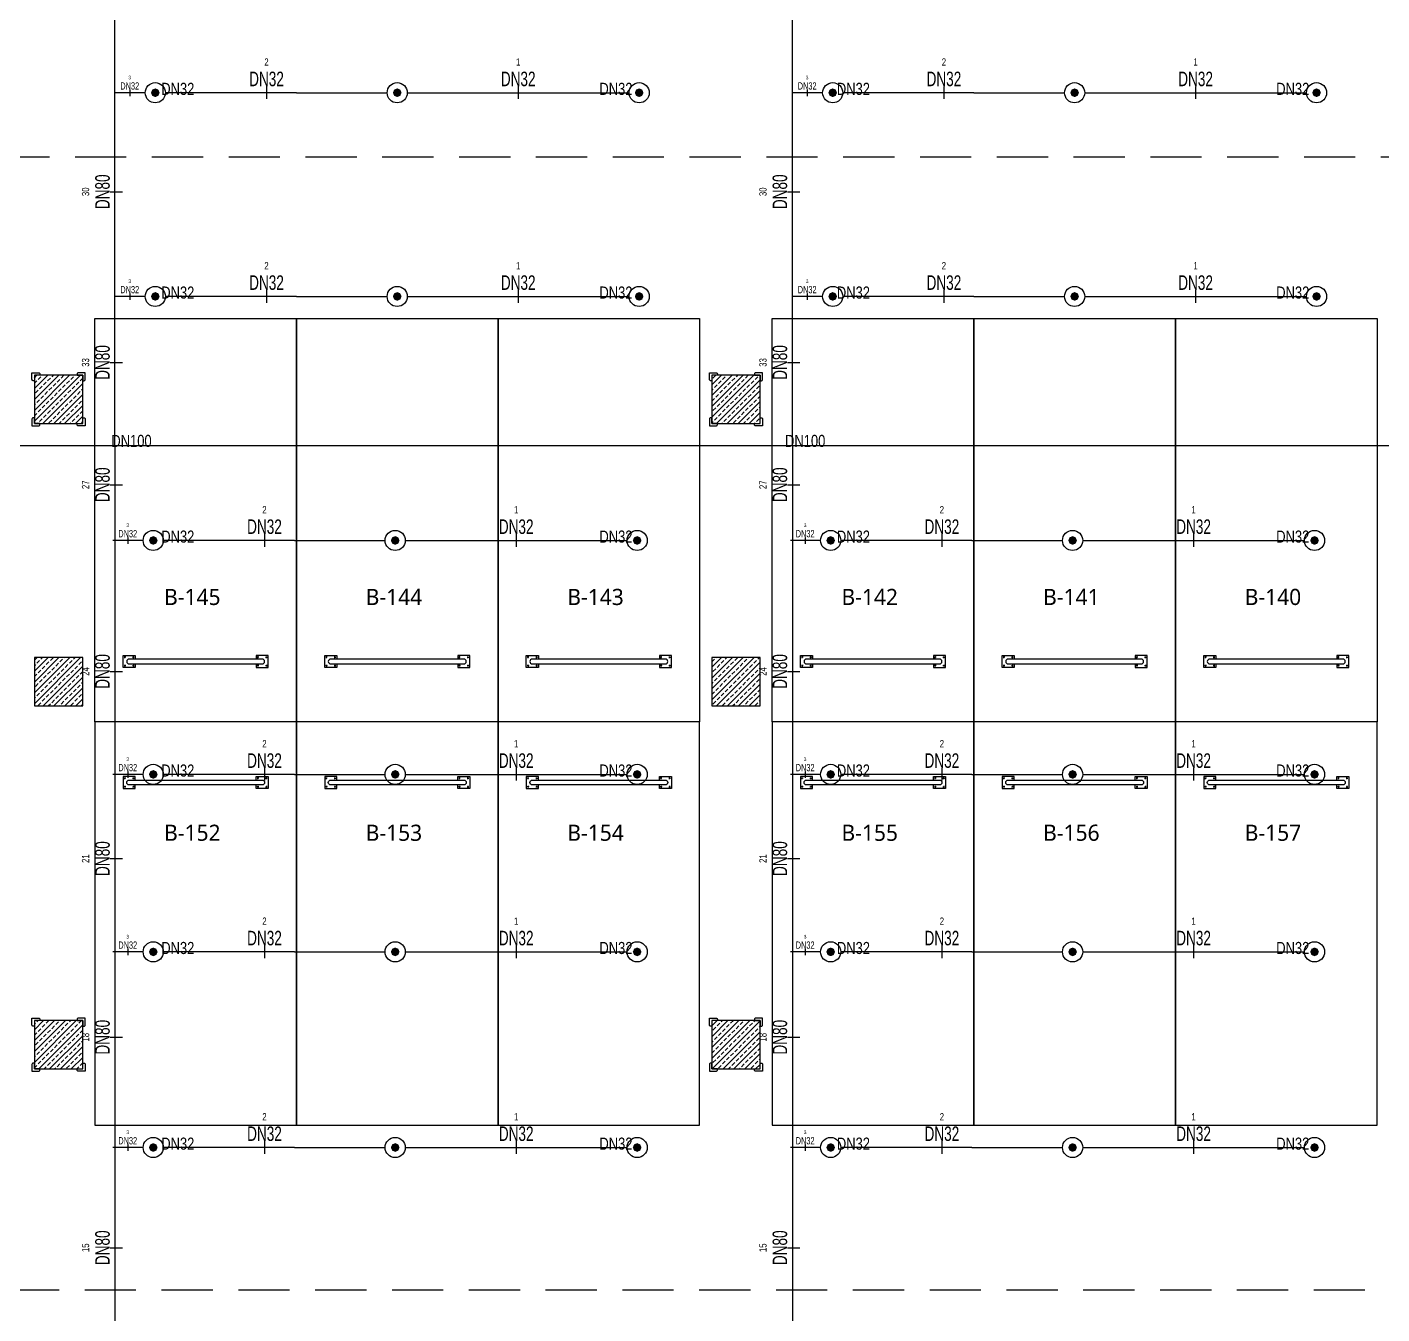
# Model space of a CAD drawing. Header units: millimetres. Extents: x -379292 to 1221486, y 92049 to 447512.
# Drawn here: x 309338 to 326138, y 237281 to 253232 of the extents above; entities that cross this region are included whole.
import ezdxf
from ezdxf.enums import TextEntityAlignment as Align

# ---------------------------------------------------------------- set-up
doc = ezdxf.new("R2010")
doc.units = ezdxf.units.MM
doc.linetypes.add('HIDDEN', pattern=[9.525, 6.35, -3.175])
for name, color, linetype in [('-M-YNGN-BORUID', 7, 'Continuous'), ('-M-YNGN-BORUUZUN', 7, 'Continuous'), ('-M-YNGN-BORUYUK', 7, 'Continuous'), ('-M-YNGN-SPR-YUK', 7, 'Continuous'), ('-M-YNGN-ZON1-CAP-', 7, 'Continuous'), ('-M-YNGN-ZON1-SPR-', 7, 'Continuous'), ('05_HATCH CONCRETE', 141, 'Continuous'), ('05_SYMBOL', 2, 'Continuous'), ('202-A-Y-MahalAd', 141, 'Continuous')]:
    doc.layers.add(name, color=color, linetype=linetype)
doc.layers.add('-M-YNGN-SPR-CAPCIZGI', color=188, linetype='Continuous', plot=False)
doc.layers.add('-M-YNGN-ZON1', color=5, linetype='SP', lineweight=30)
doc.styles.add('CIZGI', font='tahoma.ttf', dxfattribs={"width": 0.8, "oblique": 20})
doc.styles.add('HCAD', font='HCAD.SHX', dxfattribs={"width": 0.8, "height": 0.2})
doc.styles.add('PIPESIZE', font='hcad.shx', dxfattribs={"width": 0.8})
doc.styles.add('SPR-NOT', font='romans.shx')
doc.styles.get("Standard").update_dxf_attribs({"font": 'segoeuil.ttf'})
doc.linetypes.add('SP', pattern='A,2,-0.1,["SP",CIZGI,S=0.14,R=0.2,X=0,Y=-0.07],-0.255', length=2.355)
pattern_1 = [(225, (905000, -3e-07), (67.351921, -67.351921), []), (225, (904932.65, -3e-07), (67.351921, -67.351921), [47.625, -23.8125])]

# ---------------------------------------------------------------- blocks, each defined once
blk = doc.blocks.new('202_Vida')
at = {"color": 0, "linetype": 'ByBlock', "ltscale": 0.2}
for points in [[(1, 0), (-1, 0)], [(0, 1), (0, -1)]]:
    blk.add_lwpolyline(points, dxfattribs=at)
at = {"color": 0, "linetype": 'ByBlock'}
for radius in [0.42, 0.23, 0.155]:
    blk.add_circle((0, 0), radius, dxfattribs=at)
blk = doc.blocks.new('202_Stoper')
at = {"color": 0, "linetype": 'ByBlock'}
for points in [[(-750, -30), (-750, -75), (-900, -75), (-900, 75), (-750, 75), (-750, 30)], [(750, -30), (750, -75), (900, -75), (900, 75), (750, 75), (750, 30)]]:
    blk.add_lwpolyline(points, dxfattribs=at)
blk.add_lwpolyline([(825, -30, 1), (825, 30), (-825, 30, 1), (-825, -30)], format="xyb", close=True, dxfattribs=at)
at = {"color": 0, "linetype": 'ByBlock', "yscale": 10, "zscale": 10, "rotation": 180}
for p, xscale in [((-877, 53), -10), ((-772, 53), 10), ((772, 53), -10), ((877, 53), 10)]:
    blk.add_blockref('202_Vida', p, dxfattribs=dict(at, xscale=xscale))
at = {"color": 0, "linetype": 'ByBlock', "yscale": 10, "zscale": 10}
for p, xscale in [((-877, -52), 10), ((-772, -52), -10), ((772, -52), 10), ((877, -52), -10)]:
    blk.add_blockref('202_Vida', p, dxfattribs=dict(at, xscale=xscale))
blk = doc.blocks.new('202_Mahalblok')
at = {"color": 0, "linetype": 'ByBlock', "flags": 128}
blk.add_lwpolyline([(0, 0), (0, 5000), (2500, 5000), (2500, 0)], close=True, dxfattribs=at)
at = {"color": 252}
blk.add_blockref('202_Stoper', (1250, 750), dxfattribs=at)
at = {"color": 0, "linetype": 'ByBlock', "ltscale": 25}
blk.add_attdef('MAHALNO', text='', height=200, dxfattribs=at).set_placement((1209, 1390), align=Align.BOTTOM_CENTER)
blk = doc.blocks.new('bariyer')
at = {"color": 8, "ltscale": 25}
blk.add_lwpolyline([(0, -70), (15, -70, 0.414214), (30, -55), (30, 30), (-55, 30, 0.414214), (-70, 15), (-70, 0), (0, 0)], format="xyb", close=True, dxfattribs=at)
blk = doc.blocks.new('OtoParkBodrumKatMimari')
at = {"layer": '05_HATCH CONCRETE'}
h = blk.add_hatch(dxfattribs=at)
h.set_pattern_fill('ANSI33', color=8, scale=15, angle=180, style=0)
h.set_pattern_definition(pattern_1)
h.paths.add_polyline_path([(28900, 148100), (28300, 148100), (28300, 147500), (28900, 147500)])
h = blk.add_hatch(dxfattribs=at)
h.set_pattern_fill('ANSI33', color=8, scale=15, angle=180, style=0)
h.set_pattern_definition(pattern_1)
h.paths.add_polyline_path([(37300, 148100), (36700, 148100), (36700, 147500), (37300, 147500)])
h = blk.add_hatch(dxfattribs=at)
h.set_pattern_fill('ANSI33', color=8, scale=15, angle=180, style=0)
h.set_pattern_definition(pattern_1)
h.paths.add_polyline_path([(28900, 144600), (28300, 144600), (28300, 144000), (28900, 144000)])
h = blk.add_hatch(dxfattribs=at)
h.set_pattern_fill('ANSI33', color=8, scale=15, angle=180, style=0)
h.set_pattern_definition(pattern_1)
h.paths.add_polyline_path([(37300, 144600), (36700, 144600), (36700, 144000), (37300, 144000)])
h = blk.add_hatch(dxfattribs=at)
h.set_pattern_fill('ANSI33', color=8, scale=15, angle=180, style=0)
h.set_pattern_definition(pattern_1)
h.paths.add_polyline_path([(28900, 140100), (28300, 140100), (28300, 139500), (28900, 139500)])
h = blk.add_hatch(dxfattribs=at)
h.set_pattern_fill('ANSI33', color=8, scale=15, angle=180, style=0)
h.set_pattern_definition(pattern_1)
h.paths.add_polyline_path([(37300, 140100), (36700, 140100), (36700, 139500), (37300, 139500)])
at = {"color": 5}
for points in [[(28900, 148100), (28300, 148100), (28300, 147500), (28900, 147500)], [(37300, 148100), (36700, 148100), (36700, 147500), (37300, 147500)], [(28900, 144600), (28300, 144600), (28300, 144000), (28900, 144000)], [(37300, 144600), (36700, 144600), (36700, 144000), (37300, 144000)], [(28900, 140100), (28300, 140100), (28300, 139500), (28900, 139500)], [(37300, 140100), (36700, 140100), (36700, 139500), (37300, 139500)]]:
    blk.add_lwpolyline(points, close=True, dxfattribs=at)
at = {"layer": '05_SYMBOL', "color": 252, "linetype": 'HIDDEN', "ltscale": 100}
blk.add_lwpolyline([(17400, 138759, 0.414214), (19400, 136759), (128500, 136759, 0.414214), (130500, 138759), (130500, 148800, 0.414214), (128500, 150800), (19400, 150800, 0.414214), (17400, 148800), (17400, 138759)], format="xyb", dxfattribs=at)
at = {"layer": '05_SYMBOL', "color": 8, "xscale": -1}
for p in [(28300, 148100), (36700, 148100), (28300, 140100), (36700, 140100)]:
    blk.add_blockref('bariyer', p, dxfattribs=at)
at = {"layer": '05_SYMBOL', "color": 8}
for p in [(28900, 148100), (37300, 148100), (28900, 140100), (37300, 140100)]:
    blk.add_blockref('bariyer', p, dxfattribs=at)
at = {"layer": '05_SYMBOL', "color": 8, "rotation": 180}
for p in [(28300, 147500), (36700, 147500), (28300, 139500), (36700, 139500)]:
    blk.add_blockref('bariyer', p, dxfattribs=at)
at = {"layer": '05_SYMBOL', "color": 8, "xscale": -1, "rotation": 180}
for p in [(28900, 147500), (37300, 147500), (28900, 139500), (37300, 139500)]:
    blk.add_blockref('bariyer', p, dxfattribs=at)
at = {"layer": '202-A-Y-MahalAd', "color": 8, "ltscale": 25}
for p, values in [((29050, 143800), {'MAHALNO': 'B-145'}), ((31550, 143800), {'MAHALNO': 'B-144'}), ((34050, 143800), {'MAHALNO': 'B-143'}), ((37450, 143800), {'MAHALNO': 'B-142'}), ((39950, 143800), {'MAHALNO': 'B-141'}), ((42450, 143800), {'MAHALNO': 'B-140'})]:
    blk.add_blockref('202_Mahalblok', p, dxfattribs=at).add_auto_attribs(values)
ref = blk.add_blockref('202_Mahalblok', (29050, 143800), dxfattribs=dict(at, xscale=-1, rotation=180))
ref.add_attrib('MAHALNO', 'B-152', dxfattribs={"layer": '0', "color": 0, "linetype": 'ByBlock', "ltscale": 25, "height": 200}).set_placement((30259, 142267), align=Align.BOTTOM_CENTER)
ref = blk.add_blockref('202_Mahalblok', (31550, 143800), dxfattribs=dict(at, xscale=-1, rotation=180))
ref.add_attrib('MAHALNO', 'B-153', dxfattribs={"layer": '0', "color": 0, "linetype": 'ByBlock', "ltscale": 25, "height": 200}).set_placement((32759, 142267), align=Align.BOTTOM_CENTER)
ref = blk.add_blockref('202_Mahalblok', (34050, 143800), dxfattribs=dict(at, xscale=-1, rotation=180))
ref.add_attrib('MAHALNO', 'B-154', dxfattribs={"layer": '0', "color": 0, "linetype": 'ByBlock', "ltscale": 25, "height": 200}).set_placement((35259, 142267), align=Align.BOTTOM_CENTER)
ref = blk.add_blockref('202_Mahalblok', (37450, 143800), dxfattribs=dict(at, xscale=-1, rotation=180))
ref.add_attrib('MAHALNO', 'B-155', dxfattribs={"layer": '0', "color": 0, "linetype": 'ByBlock', "ltscale": 25, "height": 200}).set_placement((38659, 142267), align=Align.BOTTOM_CENTER)
ref = blk.add_blockref('202_Mahalblok', (39950, 143800), dxfattribs=dict(at, xscale=-1, rotation=180))
ref.add_attrib('MAHALNO', 'B-156', dxfattribs={"layer": '0', "color": 0, "linetype": 'ByBlock', "ltscale": 25, "height": 200}).set_placement((41159, 142267), align=Align.BOTTOM_CENTER)
ref = blk.add_blockref('202_Mahalblok', (42450, 143800), dxfattribs=dict(at, xscale=-1, rotation=180))
ref.add_attrib('MAHALNO', 'B-157', dxfattribs={"layer": '0', "color": 0, "linetype": 'ByBlock', "ltscale": 25, "height": 200}).set_placement((43659, 142267), align=Align.BOTTOM_CENTER)
blk = doc.blocks.new('SPRKL100')
at = {"layer": '-M-YNGN-SPR-CAPCIZGI'}
blk.add_line((0, 0.431), (0, -0.431), dxfattribs=at)
at = {"layer": '-M-YNGN-BORUID', "color": 0, "style": 'HCAD', "width": 0.8, "flags": 1}
blk.add_attdef('DIC', text='', height=0.4, dxfattribs=at).set_placement((0, -1.693), align=Align.CENTER)
at = {"layer": '-M-YNGN-BORUUZUN', "color": 0, "style": 'HCAD', "width": 0.7}
blk.add_attdef('BOY', text='', height=0.8, dxfattribs=at).set_placement((0, -1.08), align=Align.CENTER)
at = {"layer": '-M-YNGN-BORUYUK', "color": 6, "style": 'PIPESIZE', "width": 0.8}
blk.add_attdef('YUK', text='', height=0.5, dxfattribs=at).set_placement((0, 1.866), align=Align.CENTER)
at = {"color": 0, "style": 'PIPESIZE', "width": 0.7}
blk.add_attdef('CAP', text='', height=1, dxfattribs=at).set_placement((0, 0.45), align=Align.CENTER)
blk = doc.blocks.new('SP-C-UP-12')
at = {"ltscale": 10}
blk.add_line((0, 0), (0, 0), dxfattribs=at)
at = {"color": 1, "linetype": 'Continuous'}
blk.add_circle((0, 0), 12.5, dxfattribs=at)
at = {"ltscale": 10}
for points in [[(-5.4, 0), (-3.8, 3.8), (-3.8, -3.8), (0, 5.4)], [(-3.8, -3.8), (0, 5.4), (0, -5.4), (3.8, 3.8)], [(0, -5.4), (3.8, 3.8), (3.8, -3.8), (5.4, 0)]]:
    blk.add_solid(points, dxfattribs=at)
at = {"layer": '-M-YNGN-SPR-YUK', "style": 'SPR-NOT', "width": 0.5, "flags": 9}
for tag, p in [('YUK', (0, 17.8)), ('CAP', (0, 14.4)), ('TIP', (0.2, 10.8))]:
    blk.add_attdef(tag, text='', height=2.5, dxfattribs=at).set_placement(p, align=Align.MIDDLE_CENTER)
blk = doc.blocks.new('A$C69E769C9')
at = {"layer": '-M-YNGN-ZON1', "linetype": 'SP', "ltscale": 500}
for p, q in [((1967.3, 0), (1967.3, 2880.3)), ((2807.3, 0), (2807.3, 2880.3)), ((2004.8, 437.8), (1967.3, 437.8)), ((2192.3, 437.8), (2029.8, 437.8)), ((2192.3, 437.8), (2304.8, 437.8)), ((2329.8, 437.8), (2604.8, 437.8)), ((2844.8, 437.8), (2807.3, 437.8)), ((3032.3, 437.8), (2869.8, 437.8)), ((3032.3, 437.8), (3144.8, 437.8)), ((3169.8, 437.8), (3444.8, 437.8)), ((2004.8, 185.3), (1967.3, 185.3)), ((2192.3, 185.3), (2029.8, 185.3)), ((2192.3, 185.3), (2304.8, 185.3)), ((2329.8, 185.3), (2604.8, 185.3)), ((2844.8, 185.3), (2807.3, 185.3)), ((3032.3, 185.3), (2869.8, 185.3)), ((3032.3, 185.3), (3144.8, 185.3)), ((3169.8, 185.3), (3444.8, 185.3)), ((5329.8, 0), (0.1, 0)), ((1967.3, 0), (1967.3, -2214.7)), ((2807.3, 0), (2807.3, -2214.7)), ((2002.3, -117.2), (1964.8, -117.2)), ((2189.8, -117.2), (2027.3, -117.2)), ((2189.8, -117.2), (2302.3, -117.2)), ((2327.3, -117.2), (2602.3, -117.2)), ((2842.3, -117.2), (2804.8, -117.2)), ((3029.8, -117.2), (2867.3, -117.2)), ((3029.8, -117.2), (3142.3, -117.2)), ((3167.3, -117.2), (3442.3, -117.2)), ((2002.3, -407.2), (1964.8, -407.2)), ((2189.8, -407.2), (2027.3, -407.2)), ((2189.8, -407.2), (2302.3, -407.2)), ((2327.3, -407.2), (2602.3, -407.2)), ((2842.3, -407.2), (2804.8, -407.2)), ((3029.8, -407.2), (2867.3, -407.2)), ((3029.8, -407.2), (3142.3, -407.2)), ((3167.3, -407.2), (3442.3, -407.2)), ((2002.3, -627.2), (1964.8, -627.2)), ((2189.8, -627.2), (2027.3, -627.2)), ((2189.8, -627.2), (2302.3, -627.2)), ((2327.3, -627.2), (2602.3, -627.2)), ((2842.3, -627.2), (2804.8, -627.2)), ((3029.8, -627.2), (2867.3, -627.2)), ((3029.8, -627.2), (3142.3, -627.2)), ((3167.3, -627.2), (3442.3, -627.2)), ((2002.3, -869.7), (1964.8, -869.7)), ((2189.8, -869.7), (2027.3, -869.7)), ((2189.8, -869.7), (2302.3, -869.7)), ((2327.3, -869.7), (2602.3, -869.7)), ((2842.3, -869.7), (2804.8, -869.7)), ((3029.8, -869.7), (2867.3, -869.7)), ((3029.8, -869.7), (3142.3, -869.7)), ((3167.3, -869.7), (3442.3, -869.7))]:
    blk.add_line(p, q, dxfattribs=at)
at = {"layer": '-M-YNGN-ZON1-CAP-'}
ref = blk.add_blockref('SPRKL100', (2155.2, 437.8), dxfattribs=dict(at, xscale=18, yscale=18, zscale=18))
ref.add_attrib('YUK', '2', dxfattribs={"layer": '-M-YNGN-BORUYUK', "color": 6, "height": 9, "style": 'PIPESIZE', "width": 0.8}).set_placement((2155.2, 471.4), align=Align.CENTER)
ref.add_attrib('CAP', 'DN32', dxfattribs={"layer": '0', "color": 0, "height": 18, "style": 'PIPESIZE', "width": 0.7}).set_placement((2155.2, 445.9), align=Align.CENTER)
ref = blk.add_blockref('SPRKL100', (2467.3, 437.8), dxfattribs=dict(at, xscale=18, yscale=18, zscale=18))
ref.add_attrib('YUK', '1', dxfattribs={"layer": '-M-YNGN-BORUYUK', "color": 6, "height": 9, "style": 'PIPESIZE', "width": 0.8}).set_placement((2467.3, 471.4), align=Align.CENTER)
ref.add_attrib('CAP', 'DN32', dxfattribs={"layer": '0', "color": 0, "height": 18, "style": 'PIPESIZE', "width": 0.7}).set_placement((2467.3, 445.9), align=Align.CENTER)
ref = blk.add_blockref('SPRKL100', (2995.2, 437.8), dxfattribs=dict(at, xscale=18, yscale=18, zscale=18))
ref.add_attrib('YUK', '2', dxfattribs={"layer": '-M-YNGN-BORUYUK', "color": 6, "height": 9, "style": 'PIPESIZE', "width": 0.8}).set_placement((2995.2, 471.4), align=Align.CENTER)
ref.add_attrib('CAP', 'DN32', dxfattribs={"layer": '0', "color": 0, "height": 18, "style": 'PIPESIZE', "width": 0.7}).set_placement((2995.2, 445.9), align=Align.CENTER)
ref = blk.add_blockref('SPRKL100', (3307.3, 437.8), dxfattribs=dict(at, xscale=18, yscale=18, zscale=18))
ref.add_attrib('YUK', '1', dxfattribs={"layer": '-M-YNGN-BORUYUK', "color": 6, "height": 9, "style": 'PIPESIZE', "width": 0.8}).set_placement((3307.3, 471.4), align=Align.CENTER)
ref.add_attrib('CAP', 'DN32', dxfattribs={"layer": '0', "color": 0, "height": 18, "style": 'PIPESIZE', "width": 0.7}).set_placement((3307.3, 445.9), align=Align.CENTER)
ref = blk.add_blockref('SPRKL100', (1985.6, 437.6), dxfattribs=dict(at, xscale=9, yscale=9, zscale=9))
ref.add_attrib('YUK', '3', dxfattribs={"layer": '-M-YNGN-BORUYUK', "color": 6, "height": 4.5, "style": 'PIPESIZE', "width": 0.8}).set_placement((1985.6, 454.4), align=Align.CENTER)
ref.add_attrib('CAP', 'DN32', dxfattribs={"layer": '0', "color": 0, "height": 9, "style": 'PIPESIZE', "width": 0.7}).set_placement((1985.6, 441.7), align=Align.CENTER)
ref = blk.add_blockref('SPRKL100', (2825.6, 437.6), dxfattribs=dict(at, xscale=9, yscale=9, zscale=9))
ref.add_attrib('YUK', '3', dxfattribs={"layer": '-M-YNGN-BORUYUK', "color": 6, "height": 4.5, "style": 'PIPESIZE', "width": 0.8}).set_placement((2825.6, 454.4), align=Align.CENTER)
ref.add_attrib('CAP', 'DN32', dxfattribs={"layer": '0', "color": 0, "height": 9, "style": 'PIPESIZE', "width": 0.7}).set_placement((2825.6, 441.7), align=Align.CENTER)
ref = blk.add_blockref('SPRKL100', (1968.9, 315), dxfattribs=dict(at, xscale=18.00000000000009, yscale=18.00000000000009, zscale=18.00000000000009, rotation=90))
ref.add_attrib('YUK', '30', dxfattribs={"layer": '-M-YNGN-BORUYUK', "color": 6, "height": 9, "rotation": 90, "style": 'PIPESIZE', "width": 0.8}).set_placement((1935.3, 315), align=Align.CENTER)
ref.add_attrib('CAP', 'DN80', dxfattribs={"layer": '0', "color": 0, "height": 18, "rotation": 90, "style": 'PIPESIZE', "width": 0.7}).set_placement((1960.8, 315), align=Align.CENTER)
ref = blk.add_blockref('SPRKL100', (2808.9, 315), dxfattribs=dict(at, xscale=18.00000000000009, yscale=18.00000000000009, zscale=18.00000000000009, rotation=90))
ref.add_attrib('YUK', '30', dxfattribs={"layer": '-M-YNGN-BORUYUK', "color": 6, "height": 9, "rotation": 90, "style": 'PIPESIZE', "width": 0.8}).set_placement((2775.3, 315), align=Align.CENTER)
ref.add_attrib('CAP', 'DN80', dxfattribs={"layer": '0', "color": 0, "height": 18, "rotation": 90, "style": 'PIPESIZE', "width": 0.7}).set_placement((2800.8, 315), align=Align.CENTER)
ref = blk.add_blockref('SPRKL100', (2155.2, 185.3), dxfattribs=dict(at, xscale=18, yscale=18, zscale=18))
ref.add_attrib('YUK', '2', dxfattribs={"layer": '-M-YNGN-BORUYUK', "color": 6, "height": 9, "style": 'PIPESIZE', "width": 0.8}).set_placement((2155.2, 218.9), align=Align.CENTER)
ref.add_attrib('CAP', 'DN32', dxfattribs={"layer": '0', "color": 0, "height": 18, "style": 'PIPESIZE', "width": 0.7}).set_placement((2155.2, 193.4), align=Align.CENTER)
ref = blk.add_blockref('SPRKL100', (2467.3, 185.3), dxfattribs=dict(at, xscale=18, yscale=18, zscale=18))
ref.add_attrib('YUK', '1', dxfattribs={"layer": '-M-YNGN-BORUYUK', "color": 6, "height": 9, "style": 'PIPESIZE', "width": 0.8}).set_placement((2467.3, 218.9), align=Align.CENTER)
ref.add_attrib('CAP', 'DN32', dxfattribs={"layer": '0', "color": 0, "height": 18, "style": 'PIPESIZE', "width": 0.7}).set_placement((2467.3, 193.4), align=Align.CENTER)
ref = blk.add_blockref('SPRKL100', (2995.2, 185.3), dxfattribs=dict(at, xscale=18, yscale=18, zscale=18))
ref.add_attrib('YUK', '2', dxfattribs={"layer": '-M-YNGN-BORUYUK', "color": 6, "height": 9, "style": 'PIPESIZE', "width": 0.8}).set_placement((2995.2, 218.9), align=Align.CENTER)
ref.add_attrib('CAP', 'DN32', dxfattribs={"layer": '0', "color": 0, "height": 18, "style": 'PIPESIZE', "width": 0.7}).set_placement((2995.2, 193.4), align=Align.CENTER)
ref = blk.add_blockref('SPRKL100', (3307.3, 185.3), dxfattribs=dict(at, xscale=18, yscale=18, zscale=18))
ref.add_attrib('YUK', '1', dxfattribs={"layer": '-M-YNGN-BORUYUK', "color": 6, "height": 9, "style": 'PIPESIZE', "width": 0.8}).set_placement((3307.3, 218.9), align=Align.CENTER)
ref.add_attrib('CAP', 'DN32', dxfattribs={"layer": '0', "color": 0, "height": 18, "style": 'PIPESIZE', "width": 0.7}).set_placement((3307.3, 193.4), align=Align.CENTER)
ref = blk.add_blockref('SPRKL100', (1985.6, 185.1), dxfattribs=dict(at, xscale=9, yscale=9, zscale=9))
ref.add_attrib('YUK', '3', dxfattribs={"layer": '-M-YNGN-BORUYUK', "color": 6, "height": 4.5, "style": 'PIPESIZE', "width": 0.8}).set_placement((1985.6, 201.9), align=Align.CENTER)
ref.add_attrib('CAP', 'DN32', dxfattribs={"layer": '0', "color": 0, "height": 9, "style": 'PIPESIZE', "width": 0.7}).set_placement((1985.6, 189.2), align=Align.CENTER)
ref = blk.add_blockref('SPRKL100', (2825.6, 185.1), dxfattribs=dict(at, xscale=9, yscale=9, zscale=9))
ref.add_attrib('YUK', '3', dxfattribs={"layer": '-M-YNGN-BORUYUK', "color": 6, "height": 4.5, "style": 'PIPESIZE', "width": 0.8}).set_placement((2825.6, 201.9), align=Align.CENTER)
ref.add_attrib('CAP', 'DN32', dxfattribs={"layer": '0', "color": 0, "height": 9, "style": 'PIPESIZE', "width": 0.7}).set_placement((2825.6, 189.2), align=Align.CENTER)
ref = blk.add_blockref('SPRKL100', (1968.9, 103.4), dxfattribs=dict(at, xscale=18.00000000000009, yscale=18.00000000000009, zscale=18.00000000000009, rotation=90))
ref.add_attrib('YUK', '33', dxfattribs={"layer": '-M-YNGN-BORUYUK', "color": 6, "height": 9, "rotation": 90, "style": 'PIPESIZE', "width": 0.8}).set_placement((1935.3, 103.4), align=Align.CENTER)
ref.add_attrib('CAP', 'DN80', dxfattribs={"layer": '0', "color": 0, "height": 18, "rotation": 90, "style": 'PIPESIZE', "width": 0.7}).set_placement((1960.8, 103.4), align=Align.CENTER)
ref = blk.add_blockref('SPRKL100', (2808.9, 103.4), dxfattribs=dict(at, xscale=18.00000000000009, yscale=18.00000000000009, zscale=18.00000000000009, rotation=90))
ref.add_attrib('YUK', '33', dxfattribs={"layer": '-M-YNGN-BORUYUK', "color": 6, "height": 9, "rotation": 90, "style": 'PIPESIZE', "width": 0.8}).set_placement((2775.3, 103.4), align=Align.CENTER)
ref.add_attrib('CAP', 'DN80', dxfattribs={"layer": '0', "color": 0, "height": 18, "rotation": 90, "style": 'PIPESIZE', "width": 0.7}).set_placement((2800.8, 103.4), align=Align.CENTER)
ref = blk.add_blockref('SPRKL100', (1968.9, -48.2), dxfattribs=dict(at, xscale=18.00000000000009, yscale=18.00000000000009, zscale=18.00000000000009, rotation=90))
ref.add_attrib('YUK', '27', dxfattribs={"layer": '-M-YNGN-BORUYUK', "color": 6, "height": 9, "rotation": 90, "style": 'PIPESIZE', "width": 0.8}).set_placement((1935.3, -48.2), align=Align.CENTER)
ref.add_attrib('CAP', 'DN80', dxfattribs={"layer": '0', "color": 0, "height": 18, "rotation": 90, "style": 'PIPESIZE', "width": 0.7}).set_placement((1960.8, -48.2), align=Align.CENTER)
ref = blk.add_blockref('SPRKL100', (2808.9, -48.2), dxfattribs=dict(at, xscale=18.00000000000009, yscale=18.00000000000009, zscale=18.00000000000009, rotation=90))
ref.add_attrib('YUK', '27', dxfattribs={"layer": '-M-YNGN-BORUYUK', "color": 6, "height": 9, "rotation": 90, "style": 'PIPESIZE', "width": 0.8}).set_placement((2775.3, -48.2), align=Align.CENTER)
ref.add_attrib('CAP', 'DN80', dxfattribs={"layer": '0', "color": 0, "height": 18, "rotation": 90, "style": 'PIPESIZE', "width": 0.7}).set_placement((2800.8, -48.2), align=Align.CENTER)
ref = blk.add_blockref('SPRKL100', (2152.7, -117.2), dxfattribs=dict(at, xscale=18, yscale=18, zscale=18))
ref.add_attrib('YUK', '2', dxfattribs={"layer": '-M-YNGN-BORUYUK', "color": 6, "height": 9, "style": 'PIPESIZE', "width": 0.8}).set_placement((2152.7, -83.6), align=Align.CENTER)
ref.add_attrib('CAP', 'DN32', dxfattribs={"layer": '0', "color": 0, "height": 18, "style": 'PIPESIZE', "width": 0.7}).set_placement((2152.7, -109.1), align=Align.CENTER)
ref = blk.add_blockref('SPRKL100', (2464.8, -117.2), dxfattribs=dict(at, xscale=18, yscale=18, zscale=18))
ref.add_attrib('YUK', '1', dxfattribs={"layer": '-M-YNGN-BORUYUK', "color": 6, "height": 9, "style": 'PIPESIZE', "width": 0.8}).set_placement((2464.8, -83.6), align=Align.CENTER)
ref.add_attrib('CAP', 'DN32', dxfattribs={"layer": '0', "color": 0, "height": 18, "style": 'PIPESIZE', "width": 0.7}).set_placement((2464.8, -109.1), align=Align.CENTER)
ref = blk.add_blockref('SPRKL100', (2992.7, -117.2), dxfattribs=dict(at, xscale=18, yscale=18, zscale=18))
ref.add_attrib('YUK', '2', dxfattribs={"layer": '-M-YNGN-BORUYUK', "color": 6, "height": 9, "style": 'PIPESIZE', "width": 0.8}).set_placement((2992.7, -83.6), align=Align.CENTER)
ref.add_attrib('CAP', 'DN32', dxfattribs={"layer": '0', "color": 0, "height": 18, "style": 'PIPESIZE', "width": 0.7}).set_placement((2992.7, -109.1), align=Align.CENTER)
ref = blk.add_blockref('SPRKL100', (3304.8, -117.2), dxfattribs=dict(at, xscale=18, yscale=18, zscale=18))
ref.add_attrib('YUK', '1', dxfattribs={"layer": '-M-YNGN-BORUYUK', "color": 6, "height": 9, "style": 'PIPESIZE', "width": 0.8}).set_placement((3304.8, -83.6), align=Align.CENTER)
ref.add_attrib('CAP', 'DN32', dxfattribs={"layer": '0', "color": 0, "height": 18, "style": 'PIPESIZE', "width": 0.7}).set_placement((3304.8, -109.1), align=Align.CENTER)
ref = blk.add_blockref('SPRKL100', (1983.1, -117.4), dxfattribs=dict(at, xscale=9, yscale=9, zscale=9))
ref.add_attrib('YUK', '3', dxfattribs={"layer": '-M-YNGN-BORUYUK', "color": 6, "height": 4.5, "style": 'PIPESIZE', "width": 0.8}).set_placement((1983.1, -100.6), align=Align.CENTER)
ref.add_attrib('CAP', 'DN32', dxfattribs={"layer": '0', "color": 0, "height": 9, "style": 'PIPESIZE', "width": 0.7}).set_placement((1983.1, -113.3), align=Align.CENTER)
ref = blk.add_blockref('SPRKL100', (2823.1, -117.4), dxfattribs=dict(at, xscale=9, yscale=9, zscale=9))
ref.add_attrib('YUK', '3', dxfattribs={"layer": '-M-YNGN-BORUYUK', "color": 6, "height": 4.5, "style": 'PIPESIZE', "width": 0.8}).set_placement((2823.1, -100.6), align=Align.CENTER)
ref.add_attrib('CAP', 'DN32', dxfattribs={"layer": '0', "color": 0, "height": 9, "style": 'PIPESIZE', "width": 0.7}).set_placement((2823.1, -113.3), align=Align.CENTER)
ref = blk.add_blockref('SPRKL100', (1968.9, -279.6), dxfattribs=dict(at, xscale=18.00000000000009, yscale=18.00000000000009, zscale=18.00000000000009, rotation=90))
ref.add_attrib('YUK', '24', dxfattribs={"layer": '-M-YNGN-BORUYUK', "color": 6, "height": 9, "rotation": 90, "style": 'PIPESIZE', "width": 0.8}).set_placement((1935.3, -279.6), align=Align.CENTER)
ref.add_attrib('CAP', 'DN80', dxfattribs={"layer": '0', "color": 0, "height": 18, "rotation": 90, "style": 'PIPESIZE', "width": 0.7}).set_placement((1960.8, -279.6), align=Align.CENTER)
ref = blk.add_blockref('SPRKL100', (2808.9, -279.6), dxfattribs=dict(at, xscale=18.00000000000009, yscale=18.00000000000009, zscale=18.00000000000009, rotation=90))
ref.add_attrib('YUK', '24', dxfattribs={"layer": '-M-YNGN-BORUYUK', "color": 6, "height": 9, "rotation": 90, "style": 'PIPESIZE', "width": 0.8}).set_placement((2775.3, -279.6), align=Align.CENTER)
ref.add_attrib('CAP', 'DN80', dxfattribs={"layer": '0', "color": 0, "height": 18, "rotation": 90, "style": 'PIPESIZE', "width": 0.7}).set_placement((2800.8, -279.6), align=Align.CENTER)
ref = blk.add_blockref('SPRKL100', (2152.7, -407.2), dxfattribs=dict(at, xscale=18, yscale=18, zscale=18))
ref.add_attrib('YUK', '2', dxfattribs={"layer": '-M-YNGN-BORUYUK', "color": 6, "height": 9, "style": 'PIPESIZE', "width": 0.8}).set_placement((2152.7, -373.6), align=Align.CENTER)
ref.add_attrib('CAP', 'DN32', dxfattribs={"layer": '0', "color": 0, "height": 18, "style": 'PIPESIZE', "width": 0.7}).set_placement((2152.7, -399.1), align=Align.CENTER)
ref = blk.add_blockref('SPRKL100', (2464.8, -407.2), dxfattribs=dict(at, xscale=18, yscale=18, zscale=18))
ref.add_attrib('YUK', '1', dxfattribs={"layer": '-M-YNGN-BORUYUK', "color": 6, "height": 9, "style": 'PIPESIZE', "width": 0.8}).set_placement((2464.8, -373.6), align=Align.CENTER)
ref.add_attrib('CAP', 'DN32', dxfattribs={"layer": '0', "color": 0, "height": 18, "style": 'PIPESIZE', "width": 0.7}).set_placement((2464.8, -399.1), align=Align.CENTER)
ref = blk.add_blockref('SPRKL100', (2992.7, -407.2), dxfattribs=dict(at, xscale=18, yscale=18, zscale=18))
ref.add_attrib('YUK', '2', dxfattribs={"layer": '-M-YNGN-BORUYUK', "color": 6, "height": 9, "style": 'PIPESIZE', "width": 0.8}).set_placement((2992.7, -373.6), align=Align.CENTER)
ref.add_attrib('CAP', 'DN32', dxfattribs={"layer": '0', "color": 0, "height": 18, "style": 'PIPESIZE', "width": 0.7}).set_placement((2992.7, -399.1), align=Align.CENTER)
ref = blk.add_blockref('SPRKL100', (3304.8, -407.2), dxfattribs=dict(at, xscale=18, yscale=18, zscale=18))
ref.add_attrib('YUK', '1', dxfattribs={"layer": '-M-YNGN-BORUYUK', "color": 6, "height": 9, "style": 'PIPESIZE', "width": 0.8}).set_placement((3304.8, -373.6), align=Align.CENTER)
ref.add_attrib('CAP', 'DN32', dxfattribs={"layer": '0', "color": 0, "height": 18, "style": 'PIPESIZE', "width": 0.7}).set_placement((3304.8, -399.1), align=Align.CENTER)
ref = blk.add_blockref('SPRKL100', (1983.1, -407.4), dxfattribs=dict(at, xscale=9, yscale=9, zscale=9))
ref.add_attrib('YUK', '3', dxfattribs={"layer": '-M-YNGN-BORUYUK', "color": 6, "height": 4.5, "style": 'PIPESIZE', "width": 0.8}).set_placement((1983.1, -390.6), align=Align.CENTER)
ref.add_attrib('CAP', 'DN32', dxfattribs={"layer": '0', "color": 0, "height": 9, "style": 'PIPESIZE', "width": 0.7}).set_placement((1983.1, -403.3), align=Align.CENTER)
ref = blk.add_blockref('SPRKL100', (2823.1, -407.4), dxfattribs=dict(at, xscale=9, yscale=9, zscale=9))
ref.add_attrib('YUK', '3', dxfattribs={"layer": '-M-YNGN-BORUYUK', "color": 6, "height": 4.5, "style": 'PIPESIZE', "width": 0.8}).set_placement((2823.1, -390.6), align=Align.CENTER)
ref.add_attrib('CAP', 'DN32', dxfattribs={"layer": '0', "color": 0, "height": 9, "style": 'PIPESIZE', "width": 0.7}).set_placement((2823.1, -403.3), align=Align.CENTER)
ref = blk.add_blockref('SPRKL100', (1968.9, -511.6), dxfattribs=dict(at, xscale=18.00000000000009, yscale=18.00000000000009, zscale=18.00000000000009, rotation=90))
ref.add_attrib('YUK', '21', dxfattribs={"layer": '-M-YNGN-BORUYUK', "color": 6, "height": 9, "rotation": 90, "style": 'PIPESIZE', "width": 0.8}).set_placement((1935.3, -511.6), align=Align.CENTER)
ref.add_attrib('CAP', 'DN80', dxfattribs={"layer": '0', "color": 0, "height": 18, "rotation": 90, "style": 'PIPESIZE', "width": 0.7}).set_placement((1960.8, -511.6), align=Align.CENTER)
ref = blk.add_blockref('SPRKL100', (2808.9, -511.6), dxfattribs=dict(at, xscale=18.00000000000009, yscale=18.00000000000009, zscale=18.00000000000009, rotation=90))
ref.add_attrib('YUK', '21', dxfattribs={"layer": '-M-YNGN-BORUYUK', "color": 6, "height": 9, "rotation": 90, "style": 'PIPESIZE', "width": 0.8}).set_placement((2775.3, -511.6), align=Align.CENTER)
ref.add_attrib('CAP', 'DN80', dxfattribs={"layer": '0', "color": 0, "height": 18, "rotation": 90, "style": 'PIPESIZE', "width": 0.7}).set_placement((2800.8, -511.6), align=Align.CENTER)
ref = blk.add_blockref('SPRKL100', (2152.7, -627.2), dxfattribs=dict(at, xscale=18, yscale=18, zscale=18))
ref.add_attrib('YUK', '2', dxfattribs={"layer": '-M-YNGN-BORUYUK', "color": 6, "height": 9, "style": 'PIPESIZE', "width": 0.8}).set_placement((2152.7, -593.6), align=Align.CENTER)
ref.add_attrib('CAP', 'DN32', dxfattribs={"layer": '0', "color": 0, "height": 18, "style": 'PIPESIZE', "width": 0.7}).set_placement((2152.7, -619.1), align=Align.CENTER)
ref = blk.add_blockref('SPRKL100', (2464.8, -627.2), dxfattribs=dict(at, xscale=18, yscale=18, zscale=18))
ref.add_attrib('YUK', '1', dxfattribs={"layer": '-M-YNGN-BORUYUK', "color": 6, "height": 9, "style": 'PIPESIZE', "width": 0.8}).set_placement((2464.8, -593.6), align=Align.CENTER)
ref.add_attrib('CAP', 'DN32', dxfattribs={"layer": '0', "color": 0, "height": 18, "style": 'PIPESIZE', "width": 0.7}).set_placement((2464.8, -619.1), align=Align.CENTER)
ref = blk.add_blockref('SPRKL100', (2992.7, -627.2), dxfattribs=dict(at, xscale=18, yscale=18, zscale=18))
ref.add_attrib('YUK', '2', dxfattribs={"layer": '-M-YNGN-BORUYUK', "color": 6, "height": 9, "style": 'PIPESIZE', "width": 0.8}).set_placement((2992.7, -593.6), align=Align.CENTER)
ref.add_attrib('CAP', 'DN32', dxfattribs={"layer": '0', "color": 0, "height": 18, "style": 'PIPESIZE', "width": 0.7}).set_placement((2992.7, -619.1), align=Align.CENTER)
ref = blk.add_blockref('SPRKL100', (3304.8, -627.2), dxfattribs=dict(at, xscale=18, yscale=18, zscale=18))
ref.add_attrib('YUK', '1', dxfattribs={"layer": '-M-YNGN-BORUYUK', "color": 6, "height": 9, "style": 'PIPESIZE', "width": 0.8}).set_placement((3304.8, -593.6), align=Align.CENTER)
ref.add_attrib('CAP', 'DN32', dxfattribs={"layer": '0', "color": 0, "height": 18, "style": 'PIPESIZE', "width": 0.7}).set_placement((3304.8, -619.1), align=Align.CENTER)
ref = blk.add_blockref('SPRKL100', (1983.1, -627.4), dxfattribs=dict(at, xscale=9, yscale=9, zscale=9))
ref.add_attrib('YUK', '3', dxfattribs={"layer": '-M-YNGN-BORUYUK', "color": 6, "height": 4.5, "style": 'PIPESIZE', "width": 0.8}).set_placement((1983.1, -610.6), align=Align.CENTER)
ref.add_attrib('CAP', 'DN32', dxfattribs={"layer": '0', "color": 0, "height": 9, "style": 'PIPESIZE', "width": 0.7}).set_placement((1983.1, -623.3), align=Align.CENTER)
ref = blk.add_blockref('SPRKL100', (2823.1, -627.4), dxfattribs=dict(at, xscale=9, yscale=9, zscale=9))
ref.add_attrib('YUK', '3', dxfattribs={"layer": '-M-YNGN-BORUYUK', "color": 6, "height": 4.5, "style": 'PIPESIZE', "width": 0.8}).set_placement((2823.1, -610.6), align=Align.CENTER)
ref.add_attrib('CAP', 'DN32', dxfattribs={"layer": '0', "color": 0, "height": 9, "style": 'PIPESIZE', "width": 0.7}).set_placement((2823.1, -623.3), align=Align.CENTER)
ref = blk.add_blockref('SPRKL100', (1968.9, -733), dxfattribs=dict(at, xscale=18.00000000000009, yscale=18.00000000000009, zscale=18.00000000000009, rotation=90))
ref.add_attrib('YUK', '18', dxfattribs={"layer": '-M-YNGN-BORUYUK', "color": 6, "height": 9, "rotation": 90, "style": 'PIPESIZE', "width": 0.8}).set_placement((1935.3, -733), align=Align.CENTER)
ref.add_attrib('CAP', 'DN80', dxfattribs={"layer": '0', "color": 0, "height": 18, "rotation": 90, "style": 'PIPESIZE', "width": 0.7}).set_placement((1960.8, -733), align=Align.CENTER)
ref = blk.add_blockref('SPRKL100', (2808.9, -733), dxfattribs=dict(at, xscale=18.00000000000009, yscale=18.00000000000009, zscale=18.00000000000009, rotation=90))
ref.add_attrib('YUK', '18', dxfattribs={"layer": '-M-YNGN-BORUYUK', "color": 6, "height": 9, "rotation": 90, "style": 'PIPESIZE', "width": 0.8}).set_placement((2775.3, -733), align=Align.CENTER)
ref.add_attrib('CAP', 'DN80', dxfattribs={"layer": '0', "color": 0, "height": 18, "rotation": 90, "style": 'PIPESIZE', "width": 0.7}).set_placement((2800.8, -733), align=Align.CENTER)
ref = blk.add_blockref('SPRKL100', (2152.7, -869.7), dxfattribs=dict(at, xscale=18, yscale=18, zscale=18))
ref.add_attrib('YUK', '2', dxfattribs={"layer": '-M-YNGN-BORUYUK', "color": 6, "height": 9, "style": 'PIPESIZE', "width": 0.8}).set_placement((2152.7, -836.1), align=Align.CENTER)
ref.add_attrib('CAP', 'DN32', dxfattribs={"layer": '0', "color": 0, "height": 18, "style": 'PIPESIZE', "width": 0.7}).set_placement((2152.7, -861.6), align=Align.CENTER)
ref = blk.add_blockref('SPRKL100', (2464.8, -869.7), dxfattribs=dict(at, xscale=18, yscale=18, zscale=18))
ref.add_attrib('YUK', '1', dxfattribs={"layer": '-M-YNGN-BORUYUK', "color": 6, "height": 9, "style": 'PIPESIZE', "width": 0.8}).set_placement((2464.8, -836.1), align=Align.CENTER)
ref.add_attrib('CAP', 'DN32', dxfattribs={"layer": '0', "color": 0, "height": 18, "style": 'PIPESIZE', "width": 0.7}).set_placement((2464.8, -861.6), align=Align.CENTER)
ref = blk.add_blockref('SPRKL100', (2992.7, -869.7), dxfattribs=dict(at, xscale=18, yscale=18, zscale=18))
ref.add_attrib('YUK', '2', dxfattribs={"layer": '-M-YNGN-BORUYUK', "color": 6, "height": 9, "style": 'PIPESIZE', "width": 0.8}).set_placement((2992.7, -836.1), align=Align.CENTER)
ref.add_attrib('CAP', 'DN32', dxfattribs={"layer": '0', "color": 0, "height": 18, "style": 'PIPESIZE', "width": 0.7}).set_placement((2992.7, -861.6), align=Align.CENTER)
ref = blk.add_blockref('SPRKL100', (3304.8, -869.7), dxfattribs=dict(at, xscale=18, yscale=18, zscale=18))
ref.add_attrib('YUK', '1', dxfattribs={"layer": '-M-YNGN-BORUYUK', "color": 6, "height": 9, "style": 'PIPESIZE', "width": 0.8}).set_placement((3304.8, -836.1), align=Align.CENTER)
ref.add_attrib('CAP', 'DN32', dxfattribs={"layer": '0', "color": 0, "height": 18, "style": 'PIPESIZE', "width": 0.7}).set_placement((3304.8, -861.6), align=Align.CENTER)
ref = blk.add_blockref('SPRKL100', (1983.1, -869.9), dxfattribs=dict(at, xscale=9, yscale=9, zscale=9))
ref.add_attrib('YUK', '3', dxfattribs={"layer": '-M-YNGN-BORUYUK', "color": 6, "height": 4.5, "style": 'PIPESIZE', "width": 0.8}).set_placement((1983.1, -853.1), align=Align.CENTER)
ref.add_attrib('CAP', 'DN32', dxfattribs={"layer": '0', "color": 0, "height": 9, "style": 'PIPESIZE', "width": 0.7}).set_placement((1983.1, -865.8), align=Align.CENTER)
ref = blk.add_blockref('SPRKL100', (2823.1, -869.9), dxfattribs=dict(at, xscale=9, yscale=9, zscale=9))
ref.add_attrib('YUK', '3', dxfattribs={"layer": '-M-YNGN-BORUYUK', "color": 6, "height": 4.5, "style": 'PIPESIZE', "width": 0.8}).set_placement((2823.1, -853.1), align=Align.CENTER)
ref.add_attrib('CAP', 'DN32', dxfattribs={"layer": '0', "color": 0, "height": 9, "style": 'PIPESIZE', "width": 0.7}).set_placement((2823.1, -865.8), align=Align.CENTER)
ref = blk.add_blockref('SPRKL100', (1968.9, -994), dxfattribs=dict(at, xscale=18.00000000000009, yscale=18.00000000000009, zscale=18.00000000000009, rotation=90))
ref.add_attrib('YUK', '15', dxfattribs={"layer": '-M-YNGN-BORUYUK', "color": 6, "height": 9, "rotation": 90, "style": 'PIPESIZE', "width": 0.8}).set_placement((1935.3, -994), align=Align.CENTER)
ref.add_attrib('CAP', 'DN80', dxfattribs={"layer": '0', "color": 0, "height": 18, "rotation": 90, "style": 'PIPESIZE', "width": 0.7}).set_placement((1960.8, -994), align=Align.CENTER)
ref = blk.add_blockref('SPRKL100', (2808.9, -994), dxfattribs=dict(at, xscale=18.00000000000009, yscale=18.00000000000009, zscale=18.00000000000009, rotation=90))
ref.add_attrib('YUK', '15', dxfattribs={"layer": '-M-YNGN-BORUYUK', "color": 6, "height": 9, "rotation": 90, "style": 'PIPESIZE', "width": 0.8}).set_placement((2775.3, -994), align=Align.CENTER)
ref.add_attrib('CAP', 'DN80', dxfattribs={"layer": '0', "color": 0, "height": 18, "rotation": 90, "style": 'PIPESIZE', "width": 0.7}).set_placement((2800.8, -994), align=Align.CENTER)
at = {"layer": '-M-YNGN-ZON1-SPR-', "linetype": 'Continuous'}
for p in [(2017.3, 437.8), (2317.3, 437.8), (2617.3, 437.8), (2857.3, 437.8), (3157.3, 437.8), (3457.3, 437.8), (2017.3, 185.3), (2317.3, 185.3), (2617.3, 185.3), (2857.3, 185.3), (3157.3, 185.3), (3457.3, 185.3), (2014.8, -117.2), (2314.8, -117.2), (2614.8, -117.2), (2854.8, -117.2), (3154.8, -117.2), (3454.8, -117.2), (2014.8, -407.2), (2314.8, -407.2), (2614.8, -407.2), (2854.8, -407.2), (3154.8, -407.2), (3454.8, -407.2), (2014.8, -627.2), (2314.8, -627.2), (2614.8, -627.2), (2854.8, -627.2), (3154.8, -627.2), (3454.8, -627.2), (2014.8, -869.7), (2314.8, -869.7), (2614.8, -869.7), (2854.8, -869.7), (3154.8, -869.7), (3454.8, -869.7)]:
    blk.add_blockref('SP-C-UP-12', p, dxfattribs=at)
at = {"layer": '-M-YNGN-ZON1-CAP-', "ltscale": 20, "style": 'PIPESIZE', "width": 0.8}
for s, p in [('DN32', (2045.2, 442.6)), ('DN32', (2588.5, 442.6)), ('DN32', (2883, 442.6)), ('DN32', (3427.8, 442.6)), ('DN32', (2045.2, 190.1)), ('DN32', (2588.5, 190.1)), ('DN32', (2883, 190.1)), ('DN32', (3427.8, 190.1)), ('DN100', (1987.8, 6.2)), ('DN100', (2823.2, 6.2)), ('DN32', (2045.2, -112.4)), ('DN32', (2588.5, -112.4)), ('DN32', (2883, -112.4)), ('DN32', (3427.8, -112.4)), ('DN32', (2045.2, -402.4)), ('DN32', (2588.5, -402.4)), ('DN32', (2883, -402.4)), ('DN32', (3427.8, -402.4)), ('DN32', (2045.2, -622.4)), ('DN32', (2588.5, -622.4)), ('DN32', (2883, -622.4)), ('DN32', (3427.8, -622.4)), ('DN32', (2045.2, -864.9)), ('DN32', (2588.5, -864.9)), ('DN32', (2883, -864.9)), ('DN32', (3427.8, -864.9))]:
    blk.add_text(s, height=15, dxfattribs=at).set_placement(p, align=Align.MIDDLE_CENTER)

msp = doc.modelspace()

# ---------------------------------------------------------------- block references
at = {"color": 8}
msp.add_blockref('OtoParkBodrumKatMimari', (281127.6, 100818.8), dxfattribs=at)

# ---------------------------------------------------------------- next in the draw order: block references
at = {"layer": '-M-YNGN-ZON1', "ltscale": 25, "xscale": 10, "yscale": 10, "zscale": 10}
msp.add_blockref('A$C69E769C9', (290754.3, 248041), dxfattribs=at)

doc.saveas('drawing.dxf')
